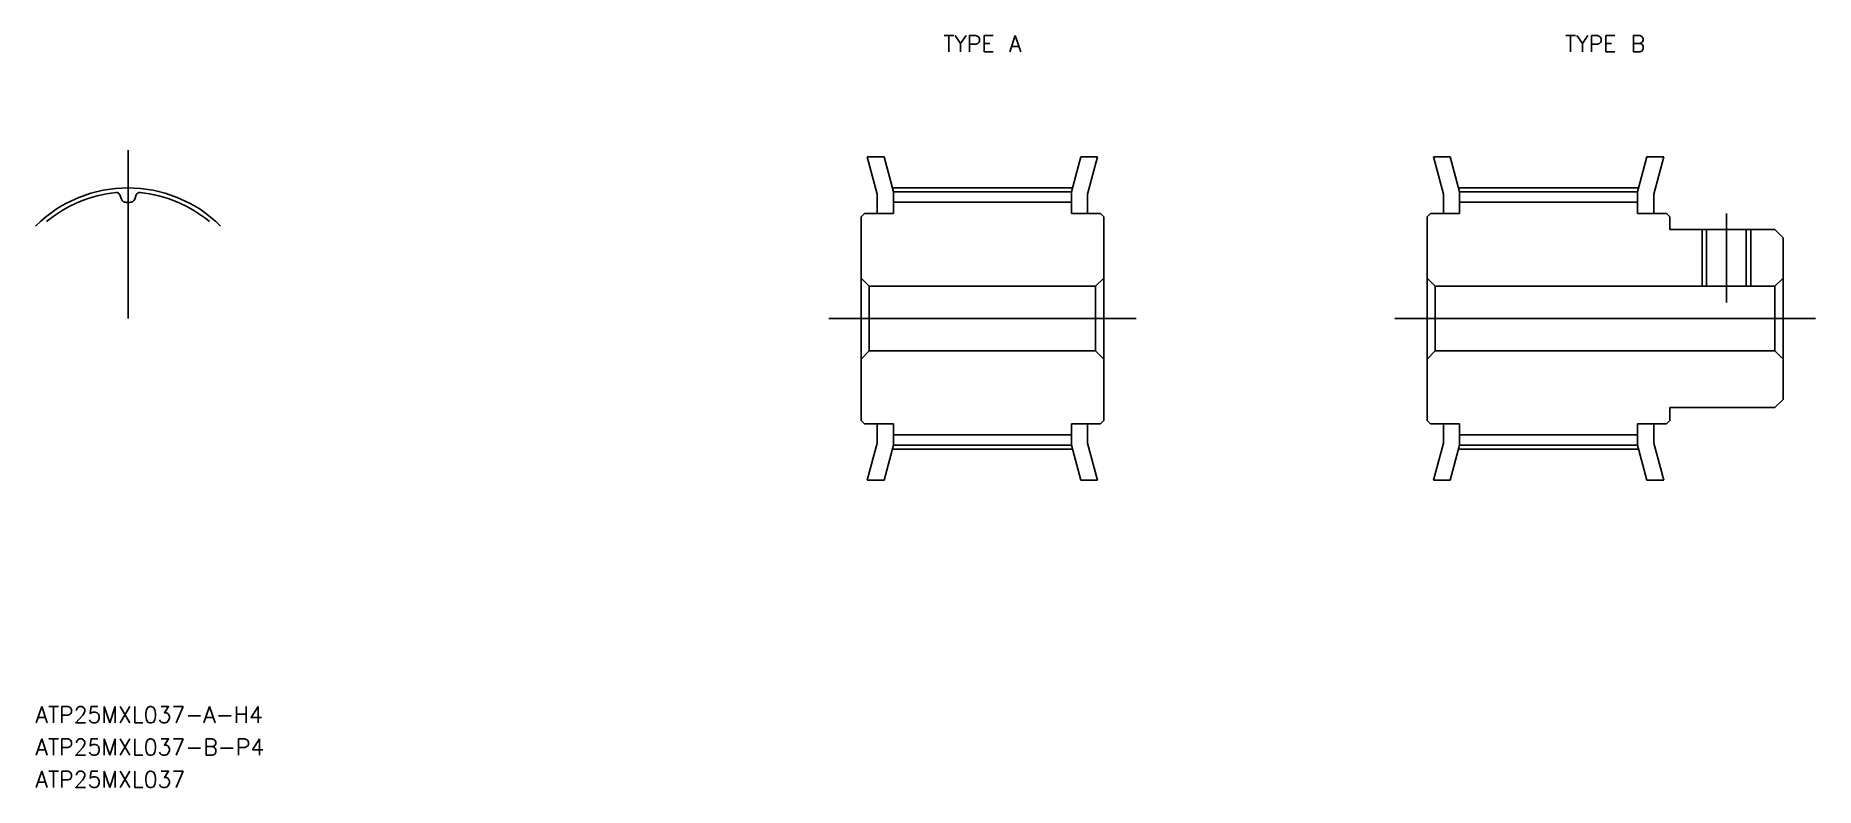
# Model space of a CAD drawing. Extents: x 23 to 133, y 20 to 67.
import ezdxf
from ezdxf.enums import TextEntityAlignment as Align

# ---------------------------------------------------------------- set-up
doc = ezdxf.new("R2010")
doc.units = 0
doc.linetypes.add('CENTER', pattern=[50.8, 31.75, -6.35, 6.35, -6.35])
doc.linetypes.add('DASHED', pattern=[19.05, 12.7, -6.35])
doc.layers.get('0').update_dxf_attribs({"linetype": 'CONTINUOUS'})
doc.layers.add('CENTER', color=1, linetype='CENTER')
doc.styles.add('MISUMI', font='txt.shx')

msp = doc.modelspace()

# ---------------------------------------------------------------- linework, layer by layer
at = {"color": 7, "linetype": 'CONTINUOUS'}
for p, q in [((74.47, 59.35), (75.09, 57.05)), ((74.47, 59.35), (75.51, 59.35)), ((75.51, 59.35), (76.09, 57.18)), ((87.67, 59.35), (87.09, 57.18)), ((88.71, 59.35), (87.67, 59.35)), ((88.71, 59.35), (88.09, 57.05)), ((109.47, 59.35), (110.09, 57.05)), ((109.47, 59.35), (110.51, 59.35)), ((110.51, 59.35), (111.09, 57.18)), ((122.09, 57.18), (122.67, 59.35)), ((122.67, 59.35), (123.71, 59.35)), ((123.09, 57.05), (123.71, 59.35)), ((28.36, 56.74), (28.27, 57)), ((29.18, 56.74), (29.27, 57)), ((75.09, 57.05), (75.09, 55.85)), ((76.09, 57.18), (87.09, 57.18)), ((76.09, 57.18), (76.09, 55.85)), ((76.09, 56.54), (87.09, 56.54)), ((87.09, 57.18), (87.09, 55.85)), ((88.09, 57.05), (88.09, 55.85)), ((110.09, 57.05), (110.09, 55.85)), ((111.09, 57.18), (122.09, 57.18)), ((111.09, 57.18), (111.09, 55.85)), ((111.09, 56.54), (122.09, 56.54)), ((122.09, 57.18), (122.09, 55.85)), ((123.09, 57.05), (123.09, 55.85)), ((74.09, 55.65), (74.29, 55.85)), ((74.09, 55.65), (74.09, 43.05)), ((74.29, 55.85), (76.09, 55.85)), ((88.89, 55.85), (87.09, 55.85)), ((89.09, 55.65), (88.89, 55.85)), ((89.09, 55.65), (89.09, 43.05)), ((109.09, 55.65), (109.29, 55.85)), ((109.09, 55.65), (109.09, 43.05)), ((109.29, 55.85), (111.09, 55.85)), ((122.09, 55.85), (123.89, 55.85)), ((124.09, 55.65), (123.89, 55.85)), ((124.09, 55.65), (124.09, 54.85)), ((124.09, 54.85), (130.59, 54.85)), ((131.09, 54.35), (130.59, 54.85)), ((131.09, 54.35), (131.09, 44.35)), ((74.09, 52.5), (74.09, 52.5)), ((74.09, 51.85), (74.59, 51.35)), ((89.09, 51.85), (88.59, 51.35)), ((89.09, 52.5), (89.09, 52.5)), ((109.09, 52.5), (109.09, 52.5)), ((109.09, 51.85), (109.59, 51.35)), ((130.59, 51.35), (131.09, 51.85)), ((74.59, 51.35), (74.59, 47.35)), ((74.59, 51.35), (88.59, 51.35)), ((88.59, 51.35), (88.59, 47.35)), ((109.59, 51.35), (109.59, 47.35)), ((109.59, 51.35), (130.59, 51.35)), ((130.59, 51.35), (130.59, 47.35)), ((74.09, 49.35), (74.09, 49.35)), ((89.09, 49.35), (89.09, 49.35)), ((109.09, 49.35), (109.09, 49.35)), ((74.09, 46.85), (74.59, 47.35)), ((74.59, 47.35), (88.59, 47.35)), ((89.09, 46.85), (88.59, 47.35)), ((109.09, 46.85), (109.59, 47.35)), ((109.59, 47.35), (130.59, 47.35)), ((130.59, 47.35), (131.09, 46.85)), ((130.59, 43.85), (131.09, 44.35)), ((74.29, 42.85), (74.09, 43.05)), ((88.89, 42.85), (89.09, 43.05)), ((109.29, 42.85), (109.09, 43.05)), ((123.89, 42.85), (124.09, 43.05)), ((124.09, 43.85), (130.59, 43.85)), ((124.09, 43.85), (124.09, 43.05)), ((74.29, 42.85), (76.09, 42.85)), ((75.09, 41.65), (75.09, 42.85)), ((76.09, 41.52), (76.09, 42.85)), ((76.09, 42.16), (87.09, 42.16)), ((87.09, 41.52), (87.09, 42.85)), ((88.89, 42.85), (87.09, 42.85)), ((88.09, 41.65), (88.09, 42.85)), ((109.29, 42.85), (111.09, 42.85)), ((110.09, 41.65), (110.09, 42.85)), ((111.09, 41.52), (111.09, 42.85)), ((111.09, 42.16), (122.09, 42.16)), ((122.09, 42.85), (123.89, 42.85)), ((122.09, 41.52), (122.09, 42.85)), ((123.09, 41.65), (123.09, 42.85)), ((74.47, 39.35), (75.09, 41.65)), ((75.51, 39.35), (76.09, 41.52)), ((76.09, 41.52), (87.09, 41.52)), ((87.67, 39.35), (87.09, 41.52)), ((88.71, 39.35), (88.09, 41.65)), ((109.47, 39.35), (110.09, 41.65)), ((110.51, 39.35), (111.09, 41.52)), ((111.09, 41.52), (122.09, 41.52)), ((122.09, 41.52), (122.67, 39.35)), ((123.09, 41.65), (123.71, 39.35)), ((74.47, 39.35), (75.51, 39.35)), ((88.71, 39.35), (87.67, 39.35)), ((109.47, 39.35), (110.51, 39.35)), ((122.67, 39.35), (123.71, 39.35))]:
    msp.add_line(p, q, dxfattribs=at)
at = {"color": 3, "linetype": 'DASHED'}
for p, q in [((126.09, 54.85), (126.09, 51.35)), ((126.36, 54.85), (126.36, 51.35)), ((128.81, 54.85), (128.81, 51.35)), ((129.09, 54.85), (129.09, 51.35))]:
    msp.add_line(p, q, dxfattribs=at)
at = {"color": 7, "linetype": 'CONTINUOUS'}
for centre, radius, start, end in [((28.77, 49.35), 7.83, 95.4317, 130), ((28.05, 56.92), 0.23, 20, 95.4317), ((28.64, 56.84), 0.3, 200, 270.9745), ((28.77, 49.35), 7.19, 89.0255, 90.9745), ((28.9, 56.84), 0.3, 269.0255, 340), ((29.49, 56.92), 0.23, 84.5683, 160), ((28.77, 49.35), 7.83, 50, 84.5683)]:
    msp.add_arc(centre, radius, start, end, dxfattribs=at)
at = {"layer": 'CENTER', "color": 1, "linetype": 'CENTER'}
for p, q in [((28.77, 49.35), (28.77, 59.76)), ((76.02, 57.44), (87.16, 57.44)), ((111.02, 57.44), (122.16, 57.44)), ((127.59, 55.85), (127.59, 50.35)), ((72.09, 49.35), (91.09, 49.35)), ((107.09, 49.35), (133.09, 49.35)), ((76.02, 41.27), (87.16, 41.27)), ((111.02, 41.27), (122.16, 41.27))]:
    msp.add_line(p, q, dxfattribs=at)
msp.add_arc((28.77, 49.35), 8.09, 45, 135, dxfattribs=at)

# ---------------------------------------------------------------- texts
at = {"color": 7, "linetype": 'CONTINUOUS', "style": 'MISUMI'}
for s, p in [('TYPE A', (81.59, 66.35)), ('TYPE B', (120.09, 66.35))]:
    msp.add_text(s, height=1, dxfattribs=at).set_placement(p, align=Align.MIDDLE_CENTER)
for s, p in [('ATP25MXL037-A-H4', (23.05, 24.35)), ('ATP25MXL037-B-P4', (23.05, 22.35)), ('ATP25MXL037', (23.05, 20.35))]:
    msp.add_text(s, height=1, dxfattribs=at).set_placement(p)

doc.saveas('drawing.dxf')
